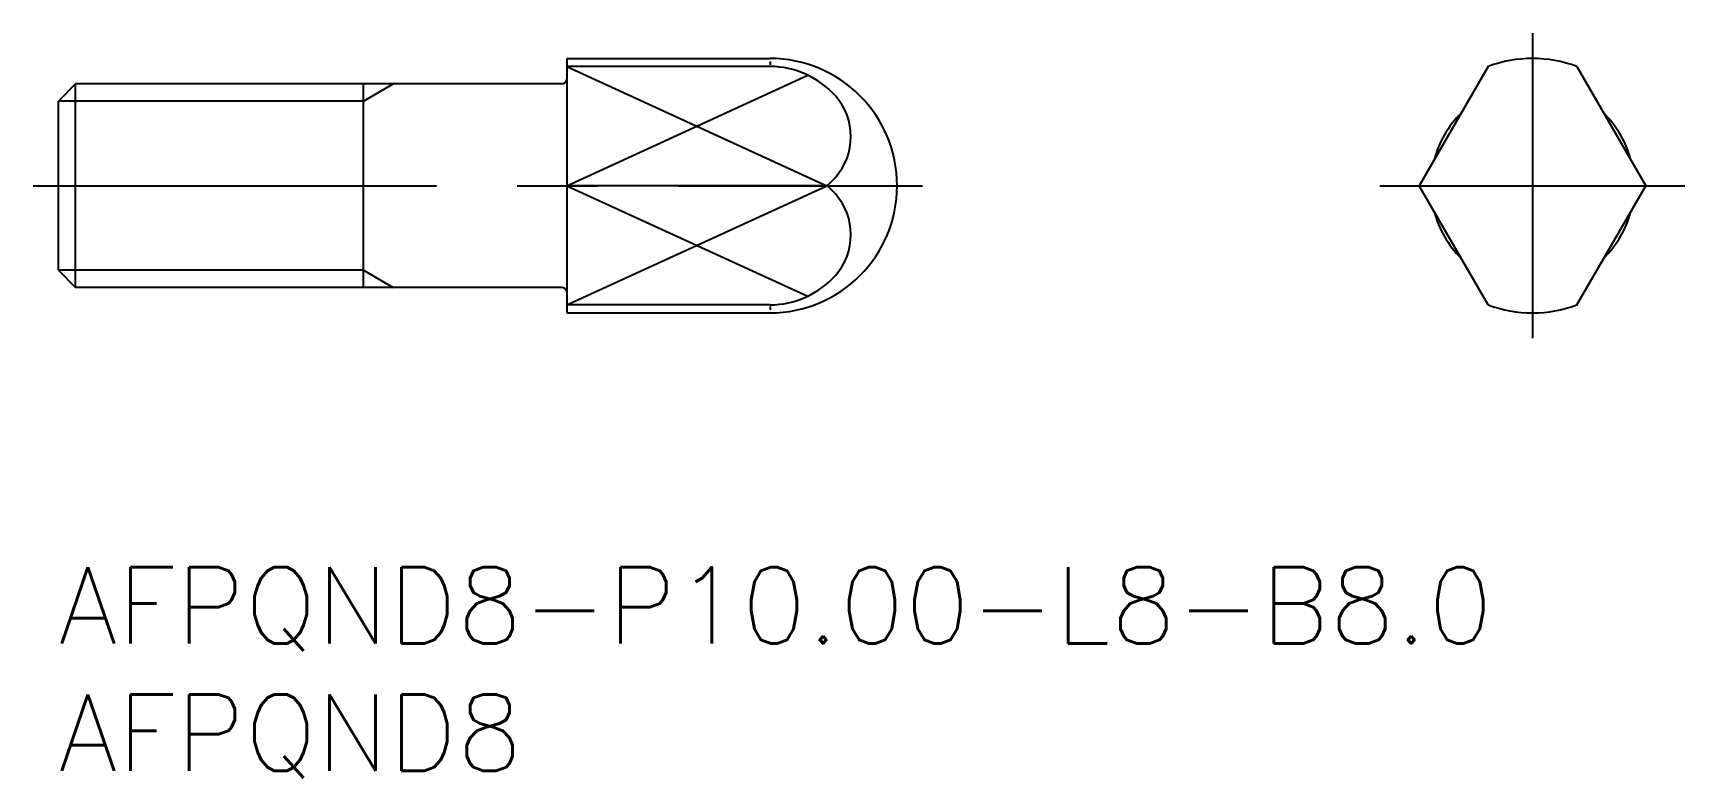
# Model space of a CAD drawing. Extents: x -1 to 64, y -8.3 to 21.
import ezdxf

# ---------------------------------------------------------------- set-up
doc = ezdxf.new("R2010")
doc.units = 0
doc.header["$LTSCALE"] = 0.5
doc.linetypes.add('CENTER', pattern=[50.8, 31.75, -6.35, 6.35, -6.35])
for name, color, linetype in [('MSM_CENTER', 1, 'CENTER'), ('MSM_CONTINUOUS', 7, 'CONTINUOUS'), ('MSM_NARROW', 5, 'CONTINUOUS'), ('MSM_PART_NUMBER', 7, 'CONTINUOUS')]:
    doc.layers.add(name, color=color, linetype=linetype)
doc.styles.get("Standard").update_dxf_attribs({"font": 'txt.shx', "height": 3, "bigfont": 'bigfont.shx'})

# ---------------------------------------------------------------- blocks, each defined once
blk = doc.blocks.new('*U13')
at = {"layer": 'MSM_PART_NUMBER'}
blk.add_text('AFPQND8-P10.00-L8-B8.0', height=3, dxfattribs=at).set_placement((0, -3))
blk = doc.blocks.new('*U14')
at = {"layer": 'MSM_PART_NUMBER'}
blk.add_text('AFPQND8', height=3, dxfattribs=at).set_placement((0, -8))

msp = doc.modelspace()

# ---------------------------------------------------------------- linework, layer by layer
at = {"layer": 'MSM_CENTER'}
for p, q in [((58, 21), (58, 9)), ((-1, 15), (34, 15)), ((52, 15), (64, 15))]:
    msp.add_line(p, q, dxfattribs=at)
at = {"layer": 'MSM_CONTINUOUS'}
for p, q in [((20, 20), (20, 10)), ((20, 20), (28, 20)), ((28, 19.684), (20, 19.684)), ((56.25, 19.684), (53.546, 15)), ((59.75, 19.684), (62.454, 15)), ((0.676, 19), (0, 18.323)), ((19.8, 19), (0.676, 19)), ((0.676, 11), (0.676, 19)), ((12, 11), (12, 19)), ((0, 11.677), (0, 18.323)), ((30.238, 15), (20, 15)), ((56.25, 10.316), (53.546, 15)), ((59.75, 10.316), (62.454, 15)), ((0, 11.677), (0.676, 11)), ((19.8, 11), (0.676, 11)), ((28, 10.316), (20, 10.316)), ((20, 10), (28, 10))]:
    msp.add_line(p, q, dxfattribs=at)
for centre, radius, start, end in [((28, 15), 5, 270, 90), ((28, 16.24), 3.444, 41.73348, 90), ((58, 15), 5, 69.51268, 110.48732), ((19.8, 19.2), 0.2, 270, 0), ((28.772, 16.929), 2.409, 318.26652, 41.73348), ((58, 15), 4, 134.65604, 165.34396), ((58, 15), 4, 14.65604, 45.34396), ((28, 17.617), 3.444, 310.53114, 318.26652), ((28, 12.383), 3.444, 41.73348, 49.46886), ((28.772, 13.071), 2.409, 318.26652, 41.73348), ((58, 15), 4, 194.65604, 225.34396), ((58, 15), 4, 314.65604, 345.34396), ((28, 13.76), 3.444, 270, 318.26652), ((19.8, 10.8), 0.2, 0, 90), ((58, 15), 5, 249.51268, 290.48732)]:
    msp.add_arc(centre, radius, start, end, dxfattribs=at)
at = {"layer": 'MSM_NARROW'}
for p, q in [((20, 19.684), (30.238, 15)), ((28, 19.888), (28, 19.752)), ((12, 18.323), (13.172, 19)), ((20, 15), (29.493, 19.343)), ((12, 18.323), (0, 18.323)), ((20, 10.316), (30.238, 15)), ((20, 15), (29.493, 10.657)), ((12, 11.677), (0, 11.677)), ((12, 11.677), (13.172, 11)), ((28, 10.248), (28, 10.112))]:
    msp.add_line(p, q, dxfattribs=at)

# ---------------------------------------------------------------- block references
at = {"layer": 'MSM_CONTINUOUS'}
for name in ['*U13', '*U14']:
    msp.add_blockref(name, (0, 0), dxfattribs=at)

doc.saveas('drawing.dxf')
